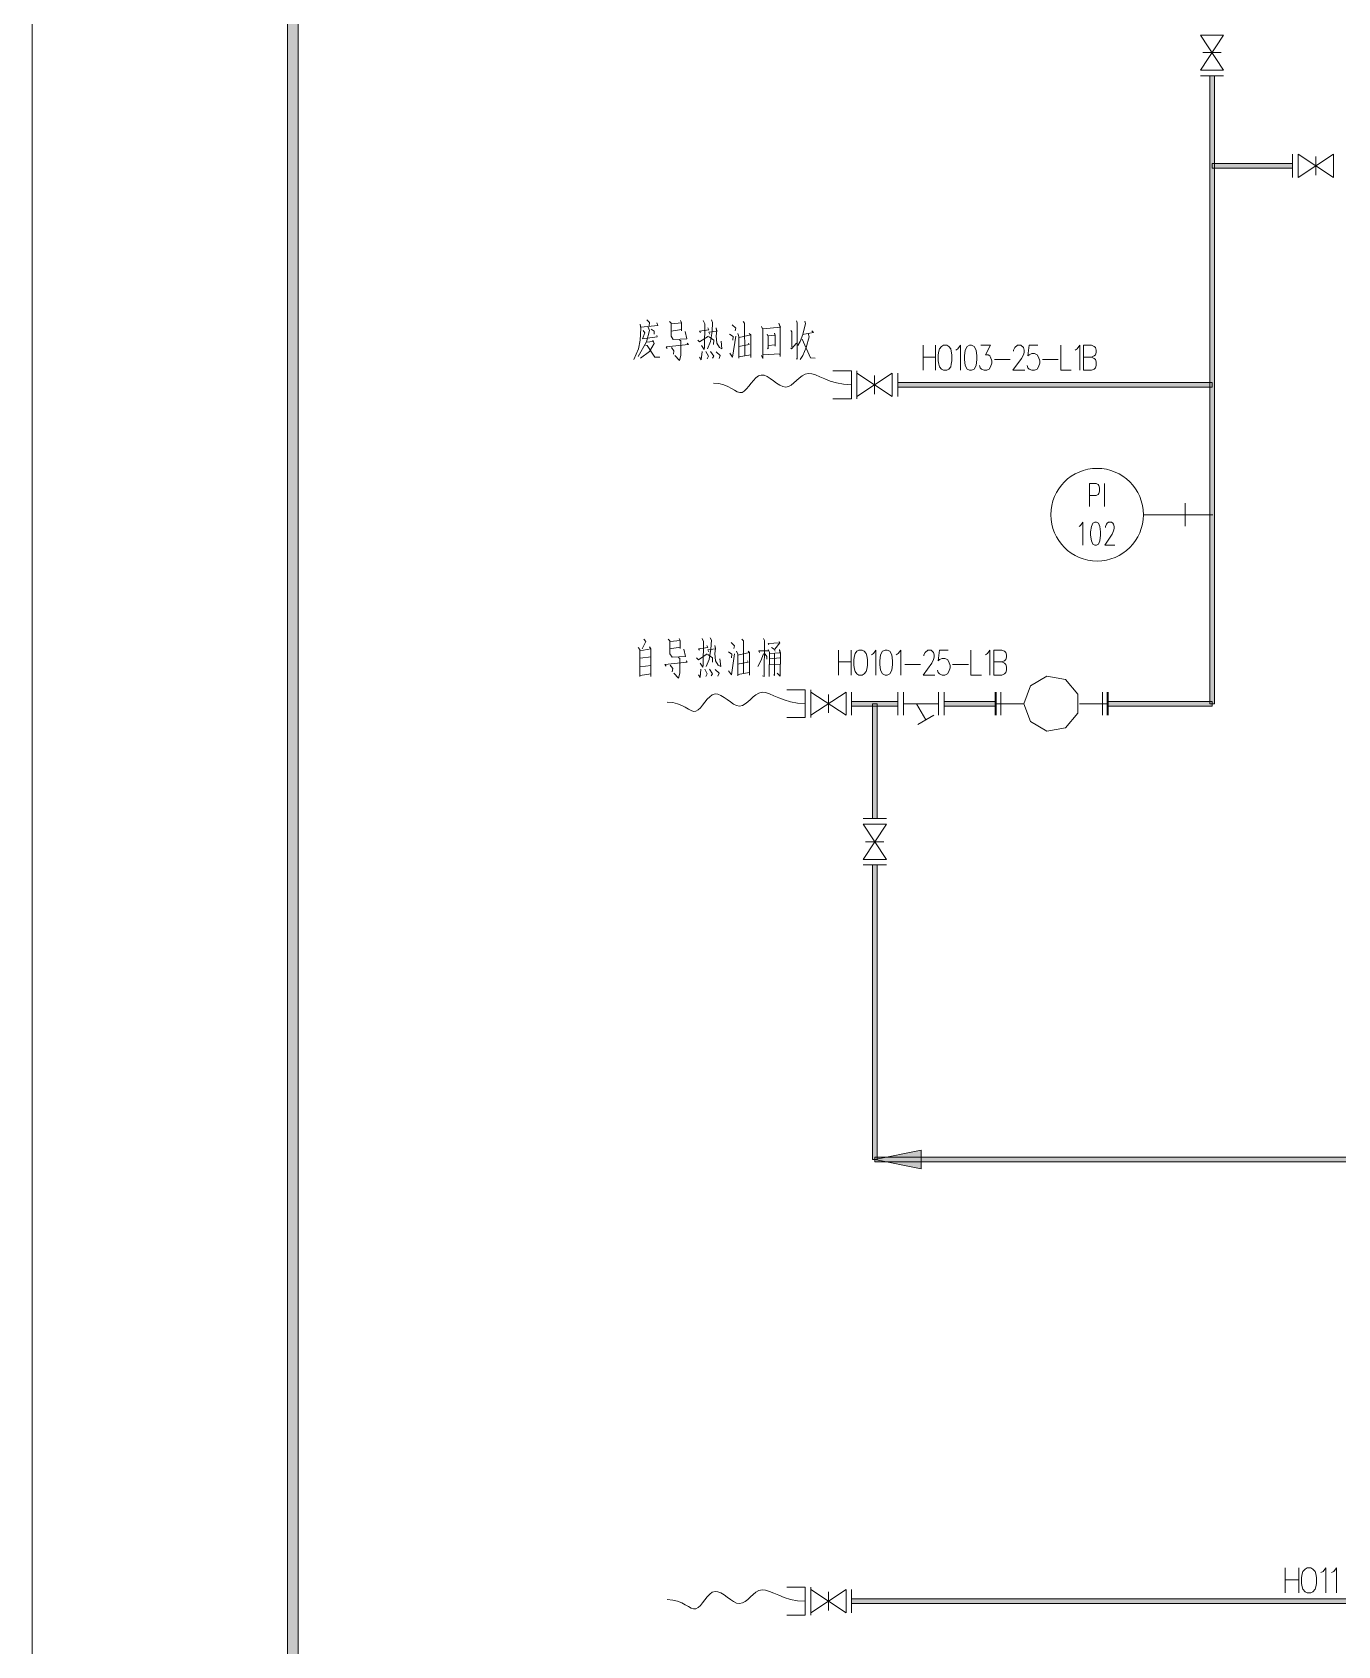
# Model space of a CAD drawing. Header units: millimetres. Extents: x 0 to 829, y 0 to 586.
# Drawn here: x 0 to 123.5, y 136.8 to 289.4 of the extents above; entities that cross this region are included whole.
import ezdxf

# ---------------------------------------------------------------- set-up
doc = ezdxf.new("R2010")
doc.units = ezdxf.units.MM

msp = doc.modelspace()

# ---------------------------------------------------------------- hatches: boundary and pattern name
h = msp.add_hatch(color=0)
h.dxf.hatch_style = 2
h.paths.add_polyline_path([(24.154694, 576.266028), (25.142472, 575.281778), (25.142472, 10.3505), (24.154694, 9.36625)])
h = msp.add_hatch(color=0)
h.dxf.hatch_style = 2
h.paths.add_polyline_path([(111.8235, 225.883611), (111.379, 225.883611), (111.379, 285.266694), (111.8235, 285.266694)])
h = msp.add_hatch(color=0)
h.dxf.hatch_style = 2
h.paths.add_polyline_path([(119.22125, 276.979944), (119.22125, 276.535444), (111.60125, 276.535444), (111.60125, 276.979944)])
h = msp.add_hatch(color=0)
h.dxf.hatch_style = 2
h.paths.add_polyline_path([(111.60125, 256.264833), (111.60125, 255.820333), (81.869139, 255.820333), (81.869139, 256.264833)])
h = msp.add_hatch(color=0)
h.dxf.hatch_style = 2
h.paths.add_polyline_path([(81.886778, 226.105861), (81.886778, 225.661361), (77.505278, 225.661361), (77.505278, 226.105861)])
h = msp.add_hatch(color=0)
h.dxf.hatch_style = 2
h.paths.add_polyline_path([(79.473778, 225.883611), (79.918278, 225.883611), (79.918278, 215.018056), (79.473778, 215.018056)])
h = msp.add_hatch(color=0)
h.dxf.hatch_style = 2
h.paths.add_polyline_path([(91.087222, 226.105861), (91.087222, 225.661361), (86.268278, 225.661361), (86.268278, 226.105861)])
h = msp.add_hatch(color=0)
h.dxf.hatch_style = 2
h.paths.add_polyline_path([(101.779917, 225.661361), (101.779917, 226.105861), (111.60125, 226.105861), (111.60125, 225.661361)])
h = msp.add_hatch(color=0)
h.dxf.hatch_style = 2
h.paths.add_polyline_path([(79.918278, 182.770639), (79.473778, 182.770639), (79.473778, 210.636556), (79.918278, 210.636556)])
h = msp.add_hatch(color=0)
h.dxf.hatch_style = 2
h.paths.add_polyline_path([(79.696028, 182.770639), (84.077528, 183.645528), (84.077528, 181.89575)])
h = msp.add_hatch(color=0)
h.dxf.hatch_style = 2
h.paths.add_polyline_path([(79.696028, 182.548389), (79.696028, 182.992889), (359.903889, 182.992889), (359.903889, 182.548389)])
h = msp.add_hatch(color=0)
h.dxf.hatch_style = 2
h.paths.add_polyline_path([(77.505278, 140.775972), (77.505278, 141.220472), (150.396222, 141.220472), (150.396222, 140.775972)])

# ---------------------------------------------------------------- linework, layer by layer
at = {"color": 0, "lineweight": 0}
for points in [[(0, 0), (0, 585.632278), (829.154778, 585.632278), (829.154778, 0)], [(24.154694, 576.266028), (25.142472, 575.281778), (25.142472, 10.3505), (24.154694, 9.36625)], [(111.8235, 225.883611), (111.379, 225.883611), (111.379, 285.266694), (111.8235, 285.266694)], [(119.22125, 276.979944), (119.22125, 276.535444), (111.60125, 276.535444), (111.60125, 276.979944)], [(67.832111, 260.900333), (67.969694, 260.776861)], [(85.700306, 258.318), (85.700306, 258.882444), (85.763806, 259.221111), (85.823778, 259.446889), (86.01075, 259.672667), (86.197722, 259.785556), (86.504639, 259.785556), (86.691611, 259.672667), (86.878583, 259.446889), (86.938556, 259.221111), (87.002056, 258.882444), (87.002056, 258.318), (86.938556, 257.982861), (86.878583, 257.757083), (86.691611, 257.531306), (86.504639, 257.418417), (86.197722, 257.418417), (86.01075, 257.531306), (85.823778, 257.757083), (85.763806, 257.982861)], [(88.180333, 258.430889), (88.180333, 258.769556), (88.240306, 259.334), (88.427278, 259.672667), (88.674222, 259.785556), (88.861194, 259.785556), (89.108139, 259.672667), (89.295111, 259.334), (89.358611, 258.769556), (89.358611, 258.430889), (89.295111, 257.869972), (89.108139, 257.531306), (88.861194, 257.418417), (88.674222, 257.418417), (88.427278, 257.531306), (88.240306, 257.869972)], [(111.60125, 256.264833), (111.60125, 255.820333), (81.869139, 255.820333), (81.869139, 256.264833)], [(100.524028, 243.063889), (100.319417, 242.961583), (100.185361, 242.647611), (100.118333, 242.1255), (100.118333, 241.811528), (100.185361, 241.289417), (100.319417, 240.978972), (100.524028, 240.873139), (100.658083, 240.873139), (100.862694, 240.978972), (101.000278, 241.289417), (101.067306, 241.811528), (101.067306, 242.1255), (101.000278, 242.647611), (100.862694, 242.961583), (100.658083, 243.063889)], [(67.715694, 230.85425), (67.856806, 230.730778)], [(77.706361, 229.492528), (77.706361, 230.056972), (77.769861, 230.395639), (77.829833, 230.621417), (78.016806, 230.847194), (78.203778, 230.960083), (78.514222, 230.960083), (78.697667, 230.847194), (78.884639, 230.621417), (78.948139, 230.395639), (79.008111, 230.056972), (79.008111, 229.492528), (78.948139, 229.157389), (78.884639, 228.931611), (78.697667, 228.705833), (78.514222, 228.592944), (78.203778, 228.592944), (78.016806, 228.705833), (77.829833, 228.931611), (77.769861, 229.157389)], [(80.186389, 229.605417), (80.186389, 229.944083), (80.246361, 230.508528), (80.433333, 230.847194), (80.680278, 230.960083), (80.86725, 230.960083), (81.114194, 230.847194), (81.301167, 230.508528), (81.364667, 229.944083), (81.364667, 229.605417), (81.301167, 229.0445), (81.114194, 228.705833), (80.86725, 228.592944), (80.680278, 228.592944), (80.433333, 228.705833), (80.246361, 229.0445)], [(93.807139, 225.883611), (94.420972, 227.573417), (95.976722, 228.473), (97.747667, 228.162556), (98.904778, 226.783194), (98.904778, 224.984028), (97.747667, 223.608194), (95.976722, 223.294222), (94.420972, 224.193806)], [(81.886778, 226.105861), (81.886778, 225.661361), (77.505278, 225.661361), (77.505278, 226.105861)], [(79.473778, 225.883611), (79.918278, 225.883611), (79.918278, 215.018056), (79.473778, 215.018056)], [(91.087222, 226.105861), (91.087222, 225.661361), (86.268278, 225.661361), (86.268278, 226.105861)], [(101.779917, 225.661361), (101.779917, 226.105861), (111.60125, 226.105861), (111.60125, 225.661361)], [(79.918278, 182.770639), (79.473778, 182.770639), (79.473778, 210.636556), (79.918278, 210.636556)], [(79.696028, 182.770639), (84.077528, 183.645528), (84.077528, 181.89575)], [(79.696028, 182.548389), (79.696028, 182.992889), (359.903889, 182.992889), (359.903889, 182.548389)], [(120.071444, 142.688028), (120.071444, 143.252472), (120.138472, 143.591139), (120.2055, 143.813389), (120.410111, 144.039167), (120.611194, 144.152056), (120.949861, 144.152056), (121.150944, 144.039167), (121.355556, 143.813389), (121.422583, 143.591139), (121.489611, 143.252472), (121.489611, 142.688028), (121.422583, 142.349361), (121.355556, 142.123583), (121.150944, 141.897806), (120.949861, 141.784917), (120.611194, 141.784917), (120.410111, 141.897806), (120.2055, 142.123583), (120.138472, 142.349361)], [(77.505278, 140.775972), (77.505278, 141.220472), (150.396222, 141.220472), (150.396222, 140.775972)]]:
    msp.add_lwpolyline(points, close=True, dxfattribs=at)
for points in [[(110.504111, 285.792333), (112.694861, 289.122556)], [(112.694861, 285.792333), (110.504111, 289.122556)], [(112.694861, 289.122556), (110.504111, 289.122556)], [(110.726361, 287.457444), (112.476139, 287.457444)], [(112.694861, 285.792333), (110.504111, 285.792333)], [(112.694861, 285.266694), (110.504111, 285.266694)], [(119.22125, 275.660556), (119.22125, 277.854833)], [(119.746889, 277.854833), (123.077111, 275.660556)], [(119.746889, 275.660556), (123.077111, 277.854833)], [(119.746889, 275.660556), (119.746889, 277.854833)], [(123.077111, 275.660556), (123.077111, 277.854833)], [(121.412, 277.632583), (121.412, 275.882806)], [(57.492194, 261.768167), (57.583917, 261.366), (57.492194, 260.279444), (57.351083, 259.439833), (56.910111, 258.445)], [(58.374139, 261.179028), (58.095444, 260.092472), (57.326389, 258.727222)], [(59.192583, 261.644694), (57.559222, 261.489472)], [(57.933167, 260.960306), (57.725028, 260.402917), (59.122028, 260.589889), (59.076167, 260.713361)], [(57.933167, 260.960306), (57.792056, 261.179028)], [(58.141306, 262.173861), (58.398833, 261.923389), (58.352972, 261.612944)], [(58.374139, 261.179028), (58.257722, 261.489472)], [(58.561111, 261.3025), (58.839806, 261.115528), (58.818639, 260.836833)], [(59.192583, 261.644694), (59.097333, 261.891639)], [(60.423778, 261.863417), (60.286194, 262.018639)], [(61.4045, 261.891639), (61.30925, 262.110361), (61.4045, 261.891639), (61.4045, 261.147278), (61.4045, 261.27075), (60.423778, 261.115528)], [(60.423778, 261.863417), (60.423778, 260.649861), (60.635444, 260.339417), (61.916028, 260.402917), (61.75375, 261.087306)], [(61.4045, 261.891639), (60.448472, 261.799917)], [(63.221306, 260.992056), (63.126056, 261.115528), (64.011528, 261.242528), (63.919806, 261.425972)], [(63.616417, 261.799917), (63.591722, 259.563306), (63.545861, 259.376333), (63.313028, 259.750278)], [(63.616417, 261.799917), (63.475306, 262.110361)], [(64.360778, 261.923389), (64.314917, 261.087306), (64.152639, 260.124222), (63.870417, 259.439833)], [(64.10325, 260.836833), (64.011528, 261.023806), (64.734722, 261.115528), (64.688861, 261.425972), (64.755889, 261.147278), (64.688861, 260.681611), (64.755889, 259.969), (65.013417, 259.563306), (65.24625, 259.439833), (65.154528, 260.184194)], [(64.360778, 261.923389), (64.244361, 262.173861)], [(66.223444, 261.708194), (66.551528, 261.39775), (66.480972, 261.147278)], [(67.250028, 262.018639), (67.387611, 261.863417), (67.412306, 258.787194)], [(69.112694, 261.27075), (68.996278, 261.552972)], [(69.112694, 261.27075), (69.112694, 258.54025), (68.996278, 258.818944)], [(69.133861, 261.33425), (70.788389, 261.489472), (70.626111, 261.863417), (70.742528, 261.489472), (70.742528, 258.727222), (70.717833, 258.974167), (69.133861, 258.882444)], [(71.860833, 261.055556), (71.765583, 261.179028)], [(71.860833, 261.055556), (71.860833, 259.626806)], [(72.372361, 261.891639), (72.372361, 258.47675), (72.280639, 258.54025)], [(72.372361, 261.891639), (72.301806, 262.078611)], [(73.141417, 261.831667), (72.883889, 260.805083), (72.629889, 260.152444), (72.418222, 259.750278)], [(72.862722, 260.805083), (73.910472, 260.992056), (73.748194, 261.147278)], [(73.141417, 261.831667), (73.070861, 262.046861)], [(58.748083, 260.124222), (58.702222, 260.279444), (58.839806, 259.93725), (58.398833, 259.192889), (57.538056, 258.572)], [(58.166, 259.750278), (58.003722, 259.782028)], [(58.748083, 260.124222), (58.095444, 260.060722)], [(58.166, 259.750278), (58.889194, 258.663722), (59.354861, 258.663722)], [(60.074528, 259.471583), (59.958111, 259.626806), (62.078306, 259.842), (61.961889, 259.997222)], [(60.473167, 259.563306), (60.706, 259.252861), (60.656611, 258.942417)], [(61.238694, 260.311194), (61.355111, 260.215944), (61.355111, 258.818944), (61.238694, 258.353278), (60.797722, 258.818944)], [(63.126056, 260.092472), (62.963778, 260.279444)], [(63.126056, 260.092472), (63.965667, 260.649861)], [(64.477194, 260.279444), (64.036222, 260.589889)], [(64.477194, 260.279444), (64.4525, 259.842)], [(66.294, 260.621639), (65.969444, 260.836833)], [(66.248139, 258.663722), (66.551528, 260.649861)], [(66.294, 260.621639), (66.269306, 260.279444)], [(66.851389, 260.621639), (66.734972, 260.900333)], [(67.832111, 259.842), (66.830222, 259.658556)], [(67.969694, 260.776861), (67.969694, 258.631972), (67.969694, 258.882444), (66.851389, 258.695472)], [(66.851389, 260.621639), (66.851389, 258.572)], [(67.969694, 260.776861), (66.876083, 260.526389)], [(67.832111, 259.842), (67.761556, 259.997222)], [(69.599528, 260.621639), (69.5325, 260.836833)], [(69.599528, 260.621639), (69.599528, 259.439833), (69.553667, 259.531556)], [(69.599528, 260.681611), (70.252167, 260.745111), (70.206306, 260.932083), (70.276861, 260.745111), (70.276861, 259.686778), (70.276861, 259.813778), (69.599528, 259.750278)], [(71.814972, 259.439833), (71.744417, 259.531556)], [(71.814972, 259.439833), (72.301806, 259.969)], [(73.490667, 260.589889), (73.211972, 259.563306), (72.908583, 258.818944), (72.629889, 258.445)], [(72.816861, 260.371167), (73.607083, 258.600222), (74.048056, 258.572)], [(73.490667, 260.589889), (73.398944, 260.900333)], [(84.275083, 257.418417), (84.275083, 259.785556)], [(85.453361, 259.785556), (85.453361, 257.418417)], [(87.372472, 259.334), (87.559444, 259.446889), (87.806389, 259.785556), (87.806389, 257.418417)], [(89.729028, 259.785556), (90.656833, 259.785556), (90.162944, 258.882444), (90.409889, 258.882444), (90.596861, 258.769556), (90.656833, 258.656667), (90.783833, 258.318), (90.783833, 258.092222), (90.656833, 257.757083), (90.533361, 257.531306), (90.286417, 257.418417), (90.039472, 257.418417), (89.789, 257.531306), (89.665528, 257.644194), (89.605556, 257.869972)], [(92.826417, 259.221111), (92.826417, 259.334), (92.949889, 259.559778), (93.200361, 259.785556), (93.507278, 259.785556), (93.75775, 259.559778), (93.817722, 259.334), (93.817722, 259.108222), (93.75775, 258.882444), (93.570778, 258.543778), (92.766444, 257.418417), (93.881222, 257.418417)], [(95.119472, 259.785556), (94.315139, 259.785556), (94.191667, 258.769556), (94.315139, 258.882444), (94.562083, 258.995333), (94.809028, 258.995333), (95.0595, 258.882444), (95.182972, 258.656667), (95.306444, 258.318), (95.306444, 258.092222), (95.182972, 257.757083), (95.0595, 257.531306), (94.809028, 257.418417), (94.562083, 257.418417), (94.315139, 257.531306), (94.191667, 257.644194), (94.128167, 257.869972)], [(97.289056, 259.785556), (97.289056, 257.418417), (98.280361, 257.418417)], [(98.654306, 259.334), (98.83775, 259.446889), (99.088222, 259.785556), (99.088222, 257.418417)], [(99.458639, 257.418417), (99.458639, 259.785556), (100.203, 259.785556), (100.449944, 259.672667), (100.573417, 259.559778), (100.636917, 259.334), (100.636917, 259.108222), (100.573417, 258.882444), (100.449944, 258.769556), (100.203, 258.656667), (99.458639, 258.656667)], [(63.288333, 258.416778), (63.126056, 258.663722)], [(63.288333, 258.416778), (63.358889, 259.192889)], [(63.965667, 258.755444), (63.732833, 259.192889)], [(63.965667, 258.755444), (63.84925, 258.5085)], [(64.477194, 258.755444), (64.173806, 259.192889)], [(64.477194, 258.755444), (64.336083, 258.572)], [(64.710028, 259.161139), (65.083972, 258.818944), (64.967556, 258.54025)], [(66.248139, 258.663722), (65.990611, 259.037667)], [(84.275083, 258.656667), (85.453361, 258.656667)], [(91.030778, 258.430889), (92.515972, 258.430889)], [(95.553389, 258.430889), (97.042111, 258.430889)], [(100.203, 258.656667), (100.449944, 258.543778), (100.573417, 258.430889), (100.636917, 258.205111), (100.636917, 257.869972), (100.573417, 257.644194), (100.449944, 257.531306), (100.203, 257.418417), (99.458639, 257.418417)], [(68.220167, 256.462389), (67.997917, 256.187222)], [(68.449472, 256.705806), (68.220167, 256.462389)], [(68.692889, 256.885722), (68.449472, 256.705806)], [(68.950417, 256.970389), (68.692889, 256.885722)], [(69.225583, 256.945694), (68.950417, 256.970389)], [(69.511333, 256.82575), (69.225583, 256.945694)], [(69.807667, 256.642306), (69.511333, 256.82575)], [(70.107528, 256.423583), (69.807667, 256.642306)], [(70.407389, 256.204861), (70.107528, 256.423583)], [(72.29475, 256.451806), (72.044278, 256.218972)], [(72.54875, 256.684639), (72.29475, 256.451806)], [(72.816861, 256.892778), (72.54875, 256.684639)], [(73.099083, 257.048), (72.816861, 256.892778)], [(73.402472, 257.118556), (73.099083, 257.048)], [(73.734083, 257.086806), (73.402472, 257.118556)], [(74.100972, 256.973917), (73.734083, 257.086806)], [(74.510194, 256.801056), (74.100972, 256.973917)], [(74.972333, 256.599972), (74.510194, 256.801056)], [(75.490917, 256.398889), (74.972333, 256.599972)], [(76.076528, 256.218972), (75.490917, 256.398889)], [(77.487639, 257.358444), (75.734333, 257.358444)], [(77.487639, 254.726722), (77.487639, 257.358444)], [(77.487639, 257.139722), (77.487639, 254.945444)], [(78.013278, 254.726722), (78.013278, 257.358444)], [(81.3435, 254.945444), (78.013278, 257.139722)], [(81.3435, 257.139722), (78.013278, 254.945444)], [(78.013278, 257.139722), (78.013278, 254.945444)], [(79.678389, 255.167694), (79.678389, 256.917472)], [(81.3435, 257.139722), (81.3435, 254.945444)], [(81.869139, 257.139722), (81.869139, 254.945444)], [(64.9605, 256.155472), (64.438389, 256.197806)], [(65.412056, 256.039056), (64.9605, 256.155472)], [(65.800111, 255.876778), (65.412056, 256.039056)], [(66.13525, 255.700389), (65.800111, 255.876778)], [(66.428056, 255.527528), (66.13525, 255.700389)], [(66.685583, 255.393472), (66.428056, 255.527528)], [(66.921944, 255.319389), (66.685583, 255.393472)], [(67.140667, 255.329972), (66.921944, 255.319389)], [(67.355861, 255.446389), (67.140667, 255.329972)], [(67.567528, 255.647472), (67.355861, 255.446389)], [(67.779194, 255.905), (67.567528, 255.647472)], [(67.997917, 256.187222), (67.779194, 255.905)], [(70.70725, 256.010833), (70.407389, 256.204861)], [(70.996528, 255.87325), (70.70725, 256.010833)], [(71.275222, 255.823861), (70.996528, 255.87325)], [(71.539806, 255.876778), (71.275222, 255.823861)], [(71.793806, 256.017889), (71.539806, 255.876778)], [(72.044278, 256.218972), (71.793806, 256.017889)], [(76.73975, 256.091972), (76.076528, 256.218972)], [(77.487639, 256.042583), (76.73975, 256.091972)], [(77.487639, 254.726722), (75.734333, 254.726722)], [(100.016028, 244.524389), (100.016028, 246.715139), (100.626333, 246.715139), (100.827417, 246.612833), (100.897972, 246.507), (100.965, 246.298861), (100.965, 245.984889), (100.897972, 245.77675), (100.827417, 245.670917), (100.626333, 245.568611), (100.016028, 245.568611)], [(101.437722, 244.524389), (101.437722, 246.715139)], [(109.054194, 242.661722), (109.054194, 244.852472)], [(99.031778, 242.647611), (99.169361, 242.749917), (99.370444, 243.063889), (99.370444, 240.873139)], [(101.540028, 242.541778), (101.540028, 242.647611), (101.610583, 242.85575), (101.677611, 242.961583), (101.811667, 243.063889), (102.083306, 243.063889), (102.220889, 242.961583), (102.287917, 242.85575), (102.354944, 242.647611), (102.354944, 242.439472), (102.287917, 242.231333), (102.150333, 241.917361), (101.473, 240.873139), (102.421972, 240.873139)], [(109.491639, 243.758861), (105.110139, 243.758861)], [(111.682389, 243.758861), (109.054194, 243.758861)], [(57.841444, 231.972556), (58.049583, 231.753833), (57.700333, 231.069444)], [(60.310889, 231.817333), (60.169778, 231.972556)], [(61.288083, 231.845556), (61.196361, 232.064278), (61.288083, 231.845556), (61.288083, 231.101194), (61.288083, 231.224667), (60.310889, 231.069444)], [(63.5, 231.753833), (63.362417, 232.064278)], [(64.244361, 231.877306), (64.127944, 232.127778)], [(67.133611, 231.972556), (67.274722, 231.817333), (67.295889, 228.741111)], [(69.253806, 231.845556), (69.158556, 232.064278)], [(57.4675, 231.009472), (57.329917, 231.196444)], [(58.51525, 231.069444), (57.4675, 230.886)], [(57.4675, 231.009472), (57.4675, 228.462417)], [(58.51525, 231.069444), (58.377667, 231.256417)], [(58.51525, 231.069444), (58.51525, 228.462417)], [(60.310889, 231.817333), (60.310889, 230.603778), (60.519028, 230.293333), (61.799611, 230.356833), (61.637333, 231.041222)], [(61.288083, 231.845556), (60.332056, 231.753833)], [(63.104889, 230.945972), (63.009639, 231.069444), (63.895111, 231.196444), (63.803389, 231.379889)], [(63.009639, 230.046389), (63.84925, 230.603778)], [(63.5, 231.753833), (63.478833, 229.517222), (63.429444, 229.33025), (63.196611, 229.704194)], [(64.244361, 231.877306), (64.1985, 231.041222), (64.036222, 230.078139), (63.757528, 229.39375)], [(63.990361, 230.79075), (63.895111, 230.977722), (64.618306, 231.069444), (64.572444, 231.379889), (64.643, 231.101194), (64.572444, 230.635528), (64.643, 229.922917), (64.897, 229.517222), (65.129833, 229.39375), (65.038111, 230.138111)], [(64.360778, 230.233361), (63.919806, 230.543806)], [(66.177583, 230.572028), (65.853028, 230.79075)], [(66.110556, 231.662111), (66.435111, 231.351667), (66.364556, 231.101194)], [(66.131722, 228.617639), (66.435111, 230.603778)], [(66.177583, 230.572028), (66.156417, 230.233361)], [(66.7385, 230.572028), (66.622083, 230.85425)], [(67.856806, 230.730778), (67.856806, 228.585889), (67.856806, 228.836361), (66.7385, 228.649389)], [(66.7385, 230.572028), (66.7385, 228.525917)], [(67.856806, 230.730778), (66.759667, 230.480306)], [(69.18325, 230.603778), (68.925722, 229.922917), (68.647028, 229.39375)], [(68.788139, 230.730778), (68.717583, 230.886), (69.673611, 230.886), (69.603056, 231.009472)], [(69.253806, 231.845556), (69.229111, 228.462417), (69.066833, 228.525917)], [(69.229111, 230.699028), (69.486639, 230.356833), (69.486639, 230.106361)], [(69.673611, 231.443389), (69.624222, 231.566861), (70.671972, 231.630361), (70.650806, 231.753833), (70.721361, 231.630361), (70.255694, 231.041222)], [(69.740639, 230.759), (69.673611, 230.886)], [(69.740639, 230.759), (69.719472, 228.462417)], [(69.740639, 230.635528), (70.721361, 230.699028), (70.696667, 231.009472), (70.767222, 230.699028), (70.742528, 228.494167), (70.463833, 228.772861)], [(69.927611, 231.196444), (70.185139, 231.041222), (70.276861, 230.85425)], [(70.206306, 230.635528), (70.206306, 228.554139), (70.139278, 228.649389)], [(76.281139, 228.592944), (76.281139, 230.960083)], [(77.459417, 230.960083), (77.459417, 228.592944)], [(79.378528, 230.508528), (79.5655, 230.621417), (79.812444, 230.960083), (79.812444, 228.592944)], [(81.735083, 230.508528), (81.922056, 230.621417), (82.169, 230.960083), (82.169, 228.592944)], [(84.338583, 230.395639), (84.338583, 230.508528), (84.462056, 230.734306), (84.709, 230.960083), (85.019444, 230.960083), (85.266389, 230.734306), (85.329889, 230.508528), (85.329889, 230.28275), (85.266389, 230.056972), (85.082944, 229.718306), (84.275083, 228.592944), (85.389861, 228.592944)], [(86.631639, 230.960083), (85.823778, 230.960083), (85.700306, 229.944083), (85.823778, 230.056972), (86.07425, 230.169861), (86.321194, 230.169861), (86.568139, 230.056972), (86.691611, 229.831194), (86.818611, 229.492528), (86.818611, 229.26675), (86.691611, 228.931611), (86.568139, 228.705833), (86.321194, 228.592944), (86.07425, 228.592944), (85.823778, 228.705833), (85.700306, 228.818722), (85.640333, 229.0445)], [(88.801222, 230.960083), (88.801222, 228.592944), (89.792528, 228.592944)], [(90.162944, 230.508528), (90.349917, 230.621417), (90.596861, 230.960083), (90.596861, 228.592944)], [(90.967278, 228.592944), (90.967278, 230.960083), (91.711639, 230.960083), (91.962111, 230.847194), (92.085583, 230.734306), (92.145556, 230.508528), (92.145556, 230.28275), (92.085583, 230.056972), (91.962111, 229.944083), (91.711639, 229.831194), (90.967278, 229.831194)], [(58.539944, 229.485472), (57.4675, 229.362)], [(57.492194, 230.201611), (58.539944, 230.325083)], [(59.961639, 229.4255), (59.845222, 229.580722), (61.961889, 229.795917), (61.845472, 229.951139)], [(60.35675, 229.517222), (60.589583, 229.206778), (60.543722, 228.896333)], [(61.125806, 230.261583), (61.242222, 230.169861), (61.242222, 228.772861), (61.125806, 228.307194), (60.681306, 228.772861)], [(63.009639, 230.046389), (62.847361, 230.233361)], [(63.175444, 228.370694), (63.246, 229.146806)], [(63.84925, 228.709361), (63.616417, 229.146806)], [(64.360778, 228.709361), (64.060917, 229.146806)], [(64.360778, 230.233361), (64.339611, 229.795917)], [(64.593611, 229.115056), (64.967556, 228.772861), (64.851139, 228.494167)], [(66.131722, 228.617639), (65.874194, 228.991583)], [(67.715694, 229.795917), (66.713806, 229.612472)], [(67.715694, 229.795917), (67.645139, 229.951139)], [(69.719472, 229.548972), (70.742528, 229.612472)], [(70.721361, 230.233361), (69.740639, 230.138111)], [(76.281139, 229.831194), (77.459417, 229.831194)], [(82.539417, 229.605417), (84.028139, 229.605417)], [(87.065556, 229.605417), (88.55075, 229.605417)], [(91.711639, 229.831194), (91.962111, 229.718306), (92.085583, 229.605417), (92.145556, 229.379639), (92.145556, 229.0445), (92.085583, 228.818722), (91.962111, 228.705833), (91.711639, 228.592944), (90.967278, 228.592944)], [(57.492194, 228.554139), (58.51525, 228.709361)], [(63.175444, 228.370694), (63.009639, 228.617639)], [(63.84925, 228.709361), (63.732833, 228.462417)], [(64.360778, 228.709361), (64.223194, 228.525917)], [(60.596639, 225.9965), (60.074528, 226.038833)], [(61.048194, 225.880083), (60.596639, 225.9965)], [(61.43625, 225.717806), (61.048194, 225.880083)], [(63.634056, 226.02825), (63.415333, 225.746028)], [(63.856306, 226.303417), (63.634056, 226.02825)], [(64.085611, 226.546833), (63.856306, 226.303417)], [(64.329028, 226.72675), (64.085611, 226.546833)], [(64.586556, 226.811417), (64.329028, 226.72675)], [(64.861722, 226.786722), (64.586556, 226.811417)], [(65.147472, 226.666778), (64.861722, 226.786722)], [(65.443806, 226.483333), (65.147472, 226.666778)], [(65.743667, 226.268139), (65.443806, 226.483333)], [(66.043528, 226.045889), (65.743667, 226.268139)], [(66.343389, 225.851861), (66.043528, 226.045889)], [(66.632667, 225.714278), (66.343389, 225.851861)], [(67.433472, 225.858917), (67.175944, 225.717806)], [(67.680417, 226.06), (67.433472, 225.858917)], [(67.930889, 226.292833), (67.680417, 226.06)], [(68.188417, 226.525667), (67.930889, 226.292833)], [(68.453, 226.733806), (68.188417, 226.525667)], [(68.735222, 226.889028), (68.453, 226.733806)], [(69.038611, 226.959583), (68.735222, 226.889028)], [(69.370222, 226.927833), (69.038611, 226.959583)], [(69.737111, 226.814944), (69.370222, 226.927833)], [(70.146333, 226.642083), (69.737111, 226.814944)], [(70.608472, 226.441), (70.146333, 226.642083)], [(71.127056, 226.239917), (70.608472, 226.441)], [(71.712667, 226.06), (71.127056, 226.239917)], [(73.123778, 227.199472), (71.370472, 227.199472)], [(72.375889, 225.933), (71.712667, 226.06)], [(73.123778, 225.883611), (72.375889, 225.933)], [(73.123778, 224.56775), (73.123778, 227.199472)], [(73.123778, 226.98075), (73.123778, 224.79)], [(73.649417, 224.56775), (73.649417, 227.199472)], [(76.979639, 224.79), (73.649417, 226.98075)], [(76.979639, 226.98075), (73.649417, 224.79)], [(73.649417, 226.98075), (73.649417, 224.79)], [(75.314528, 225.008722), (75.314528, 226.762028)], [(76.979639, 226.98075), (76.979639, 224.79)], [(77.505278, 226.98075), (77.505278, 224.79)], [(81.886778, 226.98075), (81.886778, 224.79)], [(82.412417, 226.98075), (82.412417, 224.79)], [(82.412417, 225.883611), (85.742639, 225.883611)], [(83.640083, 225.883611), (84.514972, 224.366667)], [(85.742639, 226.98075), (85.742639, 224.79)], [(86.268278, 226.98075), (86.268278, 224.79)], [(91.087222, 226.98075), (91.087222, 224.79)], [(91.175417, 226.98075), (91.175417, 224.79)], [(93.807139, 225.883611), (91.175417, 225.883611)], [(91.612861, 226.98075), (91.612861, 224.79)], [(99.063528, 225.883611), (101.691722, 225.883611)], [(101.254278, 226.98075), (101.254278, 224.79)], [(101.691722, 224.79), (101.691722, 226.98075)], [(101.779917, 226.98075), (101.779917, 224.79)], [(61.771389, 225.541417), (61.43625, 225.717806)], [(62.064194, 225.372083), (61.771389, 225.541417)], [(62.321722, 225.2345), (62.064194, 225.372083)], [(62.558083, 225.160417), (62.321722, 225.2345)], [(62.776806, 225.171), (62.558083, 225.160417)], [(62.992, 225.287417), (62.776806, 225.171)], [(63.203667, 225.492028), (62.992, 225.287417)], [(63.415333, 225.746028), (63.203667, 225.492028)], [(66.911361, 225.664889), (66.632667, 225.714278)], [(67.175944, 225.717806), (66.911361, 225.664889)], [(73.123778, 224.56775), (71.370472, 224.56775)], [(85.273444, 224.804111), (83.7565, 223.929222)], [(78.598889, 215.018056), (80.793167, 215.018056)], [(80.793167, 214.492417), (78.598889, 211.162194)], [(78.598889, 214.492417), (80.793167, 211.162194)], [(78.598889, 214.492417), (80.793167, 214.492417)], [(80.570917, 212.827306), (78.821139, 212.827306)], [(78.598889, 211.162194), (80.793167, 211.162194)], [(78.598889, 210.636556), (80.793167, 210.636556)], [(118.515694, 141.784917), (118.515694, 144.152056)], [(119.799806, 144.152056), (119.799806, 141.784917)], [(121.895306, 143.7005), (122.099917, 143.813389), (122.368028, 144.152056), (122.368028, 141.784917)], [(122.911306, 143.7005), (123.112389, 143.813389), (123.384028, 144.152056), (123.384028, 141.784917)], [(64.586556, 141.926028), (64.329028, 141.841361)], [(64.861722, 141.901333), (64.586556, 141.926028)], [(68.735222, 142.003639), (68.453, 141.848417)], [(69.038611, 142.074194), (68.735222, 142.003639)], [(69.370222, 142.042444), (69.038611, 142.074194)], [(69.737111, 141.929556), (69.370222, 142.042444)], [(70.146333, 141.756694), (69.737111, 141.929556)], [(73.123778, 142.314083), (71.370472, 142.314083)], [(73.123778, 139.682361), (73.123778, 142.314083)], [(73.123778, 142.091833), (73.123778, 139.901083)], [(73.649417, 139.682361), (73.649417, 142.314083)], [(76.979639, 139.901083), (73.649417, 142.091833)], [(76.979639, 142.091833), (73.649417, 139.901083)], [(73.649417, 142.091833), (73.649417, 139.901083)], [(76.979639, 142.091833), (76.979639, 139.901083)], [(77.505278, 142.091833), (77.505278, 139.901083)], [(118.515694, 143.026694), (119.799806, 143.026694)], [(60.596639, 141.111111), (60.074528, 141.153444)], [(61.048194, 140.994694), (60.596639, 141.111111)], [(61.43625, 140.832417), (61.048194, 140.994694)], [(61.771389, 140.656028), (61.43625, 140.832417)], [(62.064194, 140.483167), (61.771389, 140.656028)], [(62.321722, 140.349111), (62.064194, 140.483167)], [(62.992, 140.402028), (62.776806, 140.285611)], [(63.203667, 140.603111), (62.992, 140.402028)], [(63.415333, 140.860639), (63.203667, 140.603111)], [(63.634056, 141.142861), (63.415333, 140.860639)], [(63.856306, 141.418028), (63.634056, 141.142861)], [(64.085611, 141.661444), (63.856306, 141.418028)], [(64.329028, 141.841361), (64.085611, 141.661444)], [(65.147472, 141.781389), (64.861722, 141.901333)], [(65.443806, 141.597944), (65.147472, 141.781389)], [(65.743667, 141.379222), (65.443806, 141.597944)], [(66.043528, 141.1605), (65.743667, 141.379222)], [(66.343389, 140.966472), (66.043528, 141.1605)], [(66.632667, 140.828889), (66.343389, 140.966472)], [(66.911361, 140.775972), (66.632667, 140.828889)], [(67.175944, 140.832417), (66.911361, 140.775972)], [(67.433472, 140.973528), (67.175944, 140.832417)], [(67.680417, 141.174611), (67.433472, 140.973528)], [(67.930889, 141.407444), (67.680417, 141.174611)], [(68.188417, 141.640278), (67.930889, 141.407444)], [(68.453, 141.848417), (68.188417, 141.640278)], [(70.608472, 141.555611), (70.146333, 141.756694)], [(71.127056, 141.351), (70.608472, 141.555611)], [(71.712667, 141.174611), (71.127056, 141.351)], [(72.375889, 141.047611), (71.712667, 141.174611)], [(73.123778, 140.998222), (72.375889, 141.047611)], [(75.314528, 140.119806), (75.314528, 141.873111)], [(62.558083, 140.275028), (62.321722, 140.349111)], [(62.776806, 140.285611), (62.558083, 140.275028)], [(73.123778, 139.682361), (71.370472, 139.682361)]]:
    msp.add_lwpolyline(points, dxfattribs=at)
msp.add_circle((100.728639, 243.758861), 4.3815, dxfattribs=at)

doc.saveas('drawing.dxf')
